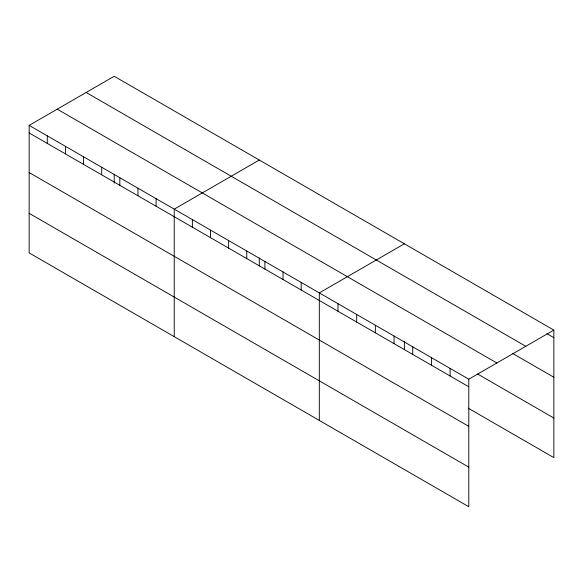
<?xml version="1.0" encoding="UTF-8"?>
<svg xmlns="http://www.w3.org/2000/svg" width="583" height="583" viewBox="0 0 583 583"><rect width="100%" height="100%" fill="white"/><g stroke="black" fill="none" stroke-linecap="round" stroke-linejoin="round"><path stroke-width="0.87" d="M468.79 426.362L468.79 379.198L29.15 125.381L29.15 252.905L468.79 506.729L468.79 426.362L29.15 172.539M468.215 408.18L553.85 457.619L553.85 330.095L114.21 76.271L29.15 125.381M259.289 160.034L174.23 209.137L174.23 336.668M404.376 243.789L319.309 292.899L319.309 420.43M468.79 379.198L553.85 330.095M546.847 333.622L553.85 337.666M86.138 92.471L525.779 346.295M512.588 353.429L553.85 377.252M57.221 109.174L496.862 362.998M477.557 373.987L553.85 418.033M29.15 132.953L468.79 386.777M29.15 213.32L468.79 467.143M450.105 368.412L450.105 375.991M431.42 357.627L431.42 365.198M412.735 346.841L412.735 354.413M404.376 341.631L404.376 349.727M394.05 336.048L394.05 343.627M375.365 325.263L375.365 332.842M356.679 314.477L356.679 322.049M337.994 303.692L337.994 311.264M301.178 282.434L301.178 290.006M283.039 271.962L283.039 279.534M264.908 261.49L264.908 269.069M259.289 257.868L259.289 265.972M246.769 251.018L246.769 258.597M228.638 240.553L228.638 248.125M210.499 230.081L210.499 237.653M192.368 219.609L192.368 227.188M156.098 198.672L156.098 206.244M137.96 188.2L137.96 195.771M119.828 177.728L119.828 185.307M114.21 174.113L114.21 183.106M101.69 167.263L101.69 174.834M83.558 156.791L83.558 164.362M65.42 146.318L65.42 153.89M47.289 135.846L47.289 143.425"/></g></svg>
